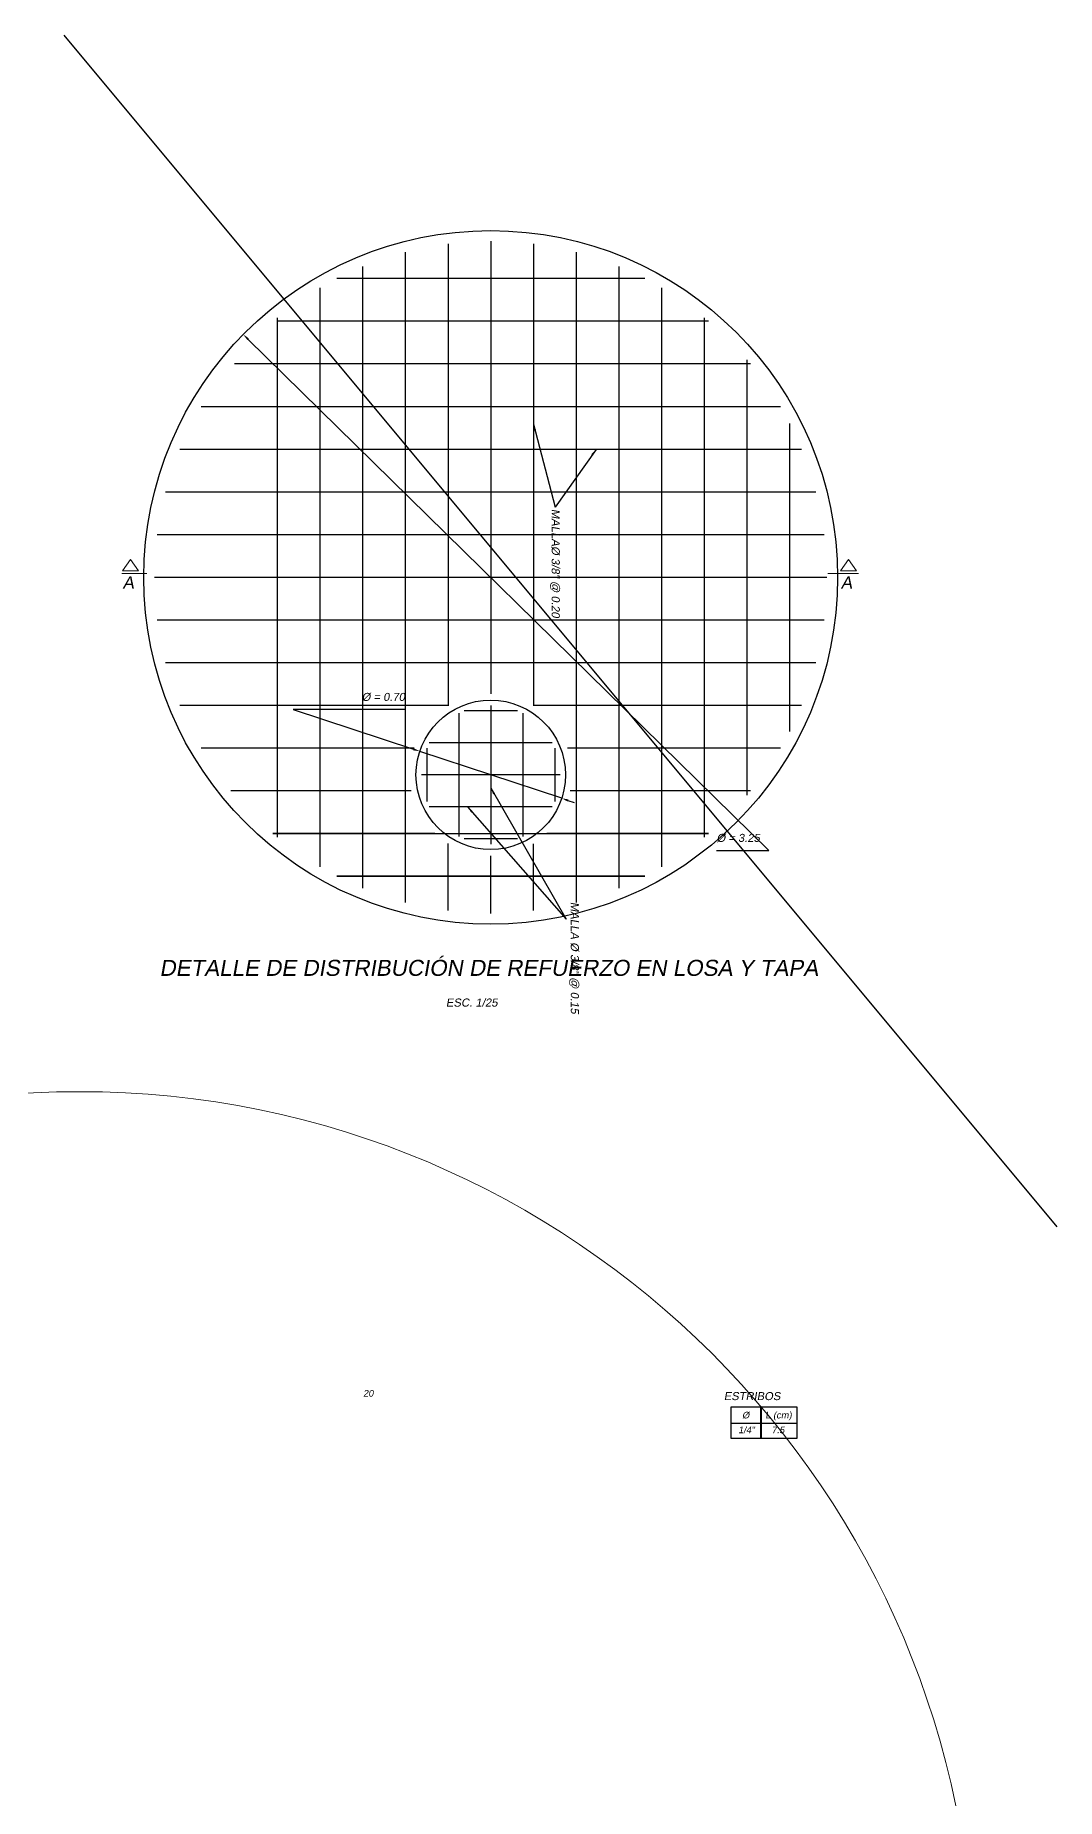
# Model space of a CAD drawing. Header units: metres. Extents: x 4293 to 4528, y 2596 to 2639.
# Drawn here: x 4370.41 to 4375.19, y 2615.55 to 2623.81 of the extents above; entities that cross this region are included whole.
import ezdxf
from ezdxf.enums import TextEntityAlignment as Align

# ---------------------------------------------------------------- set-up
doc = ezdxf.new("R2010")
doc.units = ezdxf.units.M
for name, color, linetype, lineweight in [('A TAPA', 6, 'Continuous', 13), ('a. acero', 150, 'Continuous', 25), ('a. titulos', 106, 'Continuous', 25), ('A.Pen 0.3', 3, 'Continuous', 30), ('A.Texto', 180, 'Continuous', 5), ('CCC', 3, 'Continuous', 5), ('cimiento', 6, 'Continuous', 30), ('Cotas', 170, 'Continuous', 5), ('Muro', 7, 'Continuous', 40)]:
    doc.layers.add(name, color=color, linetype=linetype, lineweight=lineweight)
doc.styles.add('ARIAL', font='arial.ttf', dxfattribs={"oblique": 10})
doc.dimstyles.new('Esc 1-25', dxfattribs={"dimscale": 0.25, "dimtxt": 0.15, "dimasz": 0.125, "dimexe": 0.1, "dimexo": 0.1, "dimgap": 0.15, "dimtad": 2, "dimtih": 1, "dimtoh": 1, "dimzin": 4, "dimdsep": 46, "dimtxsty": 'ARIAL', "dimblk": 'ARCHTICK', "dimcen": 0.5, "dimdle": 0.1, "dimadec": 0, "dimazin": 0, "dimtfac": 1, "dimtofl": 0, "dimtmove": 2, "dimatfit": 3, "dimfxl": 1, "dimtolj": 1, "dimtzin": 0, "dimarcsym": 1})
doc.dimstyles.new('Esc 1-25$3', dxfattribs={"dimscale": 0.25, "dimtxt": 0.15, "dimasz": 0.125, "dimexe": 0.1, "dimexo": 0.1, "dimgap": 0.15, "dimtad": 2, "dimtih": 1, "dimtoh": 1, "dimzin": 1, "dimdsep": 46, "dimtxsty": 'ARIAL', "dimcen": 0.5, "dimdle": 0.1, "dimadec": 0, "dimazin": 0, "dimtfac": 1, "dimtmove": 0, "dimatfit": 3, "dimfxl": 1, "dimtolj": 1, "dimtzin": 0, "dimarcsym": 1})

# ---------------------------------------------------------------- blocks, each defined once
blk = doc.blocks.new('_ArchTick')
at = {"color": 0, "linetype": 'ByBlock', "const_width": 0.15}
blk.add_lwpolyline([(-0.5, -0.5), (0.5, 0.5)], dxfattribs=at)
blk = doc.blocks.new('*D596')
at = {"layer": 'Cotas', "color": 0, "lineweight": -2, "transparency": 16777216}
for p, q in [((4372.1386, 2620.6504), (4371.6136, 2620.6504)), ((4371.6136, 2620.6504), (4372.1771, 2620.4637)), ((4372.8713, 2620.2336), (4372.2068, 2620.4538)), ((4372.9009, 2620.2238), (4372.9306, 2620.214))]:
    blk.add_line(p, q, dxfattribs=at)
at = {"layer": 'Cotas', "color": 0, "transparency": 16777216}
for points in [[(4372.1788, 2620.4686), (4372.1755, 2620.4587), (4372.2068, 2620.4538)], [(4372.9026, 2620.2287), (4372.8993, 2620.2188), (4372.8713, 2620.2336)]]:
    blk.add_solid(points, dxfattribs=at)
at = {"layer": 'Defpoints', "color": 0, "transparency": 16777216}
for p in [(4372.2068, 2620.4538), (4372.8713, 2620.2336)]:
    blk.add_point(p, dxfattribs=at)
at = {"layer": 'Cotas', "color": 0, "transparency": 16777216, "insert": (4372.0361, 2620.7081), "char_height": 0.0375, "attachment_point": 5, "style": 'ARIAL'}
blk.add_mtext('\\A1;%%C = 0.70', dxfattribs=at)
blk = doc.blocks.new('*D586')
at = {"layer": 'Cotas', "color": 0, "lineweight": -2, "transparency": 16777216}
for p, q in [((4373.8412, 2619.9899), (4371.4019, 2622.3854)), ((4373.5958, 2619.9899), (4373.8412, 2619.9899))]:
    blk.add_line(p, q, dxfattribs=at)
at = {"layer": 'Cotas', "color": 0, "transparency": 16777216}
blk.add_solid([(4371.4056, 2622.3891), (4371.3983, 2622.3817), (4371.3796, 2622.4073)], dxfattribs=at)
at = {"layer": 'Defpoints', "color": 0, "transparency": 16777216}
for p in [(4371.3796, 2622.4073), (4373.6984, 2620.1301)]:
    blk.add_point(p, dxfattribs=at)
at = {"layer": 'Cotas', "color": 0, "transparency": 16777216, "insert": (4373.6984, 2620.0476), "char_height": 0.0375, "attachment_point": 5, "style": 'ARIAL'}
blk.add_mtext('\\A1;%%C = 3.25', dxfattribs=at)

msp = doc.modelspace()

# ---------------------------------------------------------------- linework, layer by layer
at = {"ltscale": 0.5}
msp.add_lwpolyline([(4370.5393, 2623.8089), (4375.1901, 2618.2266)], dxfattribs=at)
at = {"layer": 'A TAPA'}
for points in [[(4370.8512, 2621.3525), (4370.8138, 2621.2995), (4370.8138, 2621.2995)], [(4370.8138, 2621.2995), (4370.8885, 2621.2995)], [(4370.8512, 2621.3525), (4370.8885, 2621.2995), (4370.8885, 2621.2995)], [(4370.8512, 2621.3525), (4370.8885, 2621.2995), (4370.8885, 2621.2995)], [(4374.2151, 2621.3525), (4374.1778, 2621.2995), (4374.1778, 2621.2995)], [(4374.1778, 2621.2995), (4374.2525, 2621.2995)], [(4374.2151, 2621.3525), (4374.2525, 2621.2995), (4374.2525, 2621.2995)], [(4374.2151, 2621.3525), (4374.2525, 2621.2995), (4374.2525, 2621.2995)], [(4370.9282, 2621.2877), (4370.8119, 2621.2877)], [(4374.1183, 2621.2877), (4374.2616, 2621.2877)]]:
    msp.add_lwpolyline(points, dxfattribs=at)
at = {"layer": 'a. acero'}
for points in [[(4372.139, 2622.7921), (4372.139, 2619.7454)], [(4372.339, 2622.831), (4372.339, 2620.6668)], [(4372.539, 2622.8437), (4372.539, 2620.7237)], [(4372.739, 2622.831), (4372.739, 2620.6668)], [(4372.939, 2622.7921), (4372.939, 2619.7454)], [(4371.939, 2622.725), (4371.939, 2619.8125)], [(4373.139, 2622.725), (4373.139, 2619.8125)], [(4371.739, 2622.6254), (4371.739, 2619.912)], [(4373.2606, 2622.6687), (4371.8175, 2622.6687)], [(4373.339, 2622.6254), (4373.339, 2619.912)], [(4371.539, 2622.4855), (4371.539, 2620.0519)], [(4373.5591, 2622.4687), (4371.539, 2622.4687)], [(4373.539, 2622.4855), (4373.539, 2620.0519)], [(4373.739, 2622.2888), (4373.739, 2620.2486)], [(4373.7558, 2622.2687), (4371.339, 2622.2687)], [(4373.8957, 2622.0687), (4371.1823, 2622.0687)], [(4373.939, 2621.9903), (4373.939, 2620.5472)], [(4373.9953, 2621.8687), (4371.0828, 2621.8687)], [(4374.0624, 2621.6687), (4371.0157, 2621.6687)], [(4374.1013, 2621.4687), (4370.9768, 2621.4687)], [(4374.114, 2621.2687), (4370.964, 2621.2687)], [(4374.1013, 2621.0687), (4370.9768, 2621.0687)], [(4374.0624, 2620.8687), (4371.0157, 2620.8687)], [(4372.339, 2620.6687), (4371.0828, 2620.6687)], [(4372.389, 2620.632), (4372.389, 2620.0554)], [(4372.664, 2620.6437), (4372.414, 2620.6437)], [(4372.539, 2620.6687), (4372.539, 2620.0187)], [(4372.689, 2620.632), (4372.689, 2620.0554)], [(4373.9953, 2620.6687), (4372.739, 2620.6687)], [(4372.1802, 2620.4687), (4371.1823, 2620.4687)], [(4372.239, 2620.4687), (4372.239, 2620.2187)], [(4372.8273, 2620.4937), (4372.2507, 2620.4937)], [(4372.839, 2620.4687), (4372.839, 2620.2187)], [(4373.8957, 2620.4687), (4372.8979, 2620.4687)], [(4372.864, 2620.3437), (4372.214, 2620.3437)], [(4372.1665, 2620.2687), (4371.3222, 2620.2687)], [(4373.7558, 2620.2687), (4372.9116, 2620.2687)], [(4372.8273, 2620.1937), (4372.2507, 2620.1937)], [(4372.2768, 2620.0687), (4371.5189, 2620.0687)], [(4371.5189, 2620.0687), (4373.5591, 2620.0687)], [(4373.5591, 2620.0687), (4372.8013, 2620.0687)], [(4372.3381, 2620.0212), (4372.3377, 2619.7082)], [(4372.664, 2620.0437), (4372.414, 2620.0437)], [(4372.7381, 2620.02), (4372.7377, 2619.7082)], [(4372.5379, 2619.9637), (4372.5376, 2619.6937)], [(4373.2606, 2619.8687), (4371.8175, 2619.8687)], [(4371.8175, 2619.8687), (4373.2606, 2619.8687)]]:
    msp.add_lwpolyline(points, dxfattribs=at)
at = {"layer": 'A.Pen 0.3'}
msp.add_line((4373.6657, 2617.3064), (4373.9724, 2617.3064), dxfattribs=at)
msp.add_lwpolyline([(4373.6657, 2617.3818), (4373.9724, 2617.3818), (4373.9724, 2617.2336), (4373.6657, 2617.2336)], close=True, dxfattribs=at)
at = {"layer": 'CCC'}
msp.add_circle((4370.6128, 2614.6693), 4.1898, dxfattribs=at)
at = {"layer": 'cimiento'}
for centre, radius in [((4372.539, 2621.2687), 1.625), ((4372.539, 2620.3437), 0.35)]:
    msp.add_circle(centre, radius, dxfattribs=at)
at = {"layer": 'Muro'}
msp.add_line((4373.8047, 2617.3818), (4373.8047, 2617.2336), dxfattribs=at)

# ---------------------------------------------------------------- texts
at = {"layer": 'a. titulos', "style": 'ARIAL', "oblique": 10}
for s, height, p in [('DETALLE DE DISTRIBUCIÓN DE REFUERZO EN LOSA Y TAPA', 0.075, (4372.53, 2619.4393)), ('ESC. 1/25', 0.038, (4372.4501, 2619.2766))]:
    msp.add_text(s, height=height, dxfattribs=at).set_placement(p, align=Align.MIDDLE_CENTER)
at = {"layer": 'A.Texto', "ltscale": 0.005, "style": 'ARIAL', "oblique": 10}
for s, p in [('MALLA%%C 3/8" @ 0.20', (4372.8435, 2621.3351)), ('MALLA %%C 3/8" @ 0.15', (4372.9331, 2619.4863))]:
    msp.add_text(s, height=0.038, rotation=270, dxfattribs=at).set_placement(p, align=Align.MIDDLE_CENTER)
for p in [(4370.8413, 2621.2448), (4374.2053, 2621.2448)]:
    msp.add_text('A', height=0.057, dxfattribs=at).set_placement(p, align=Align.MIDDLE_CENTER)
at = {"layer": 'A.Texto', "style": 'ARIAL', "oblique": 10}
for s, height, p in [('20', 0.03125, (4371.9414, 2617.4304)), ('ESTRIBOS', 0.0375, (4373.631, 2617.414)), ('%%C', 0.03125, (4373.7165, 2617.3281)), ('L (cm)', 0.03125, (4373.8253, 2617.3281)), ('1/4"', 0.03125, (4373.6985, 2617.259)), ('7.5', 0.03125, (4373.8543, 2617.259))]:
    msp.add_text(s, height=height, dxfattribs=at).set_placement(p)

# ---------------------------------------------------------------- dimensions: what is measured, and where the dimension line sits
at = {"layer": 'Cotas'}
for p1, p2, picture, middle in [((4373.6984, 2620.1301), (4371.3796, 2622.4073), '*D586', (4373.6984, 2619.9899)), ((4372.8713, 2620.2336), (4372.2068, 2620.4538), '*D596', (4372.0361, 2620.6504))]:
    dim = msp.add_diameter_dim_2p(p1=p1, p2=p2, dimstyle='Esc 1-25$3', override={"dimpost": '%%C = <>'}, dxfattribs=at)
    dim.commit()
    dim.dimension.update_dxf_attribs({"geometry": picture, "text_midpoint": middle, "dimtype": 163})

# ---------------------------------------------------------------- leaders
at = {"layer": 'A.Texto', "ltscale": 0.005}
for points in [[(4372.739, 2621.9873), (4372.8404, 2621.5976)], [(4373.0325, 2621.8687), (4372.8404, 2621.5976)], [(4372.539, 2620.2823), (4372.8921, 2619.6679)], [(4372.4305, 2620.1937), (4372.8921, 2619.6679)]]:
    msp.add_leader(points, dimstyle='Esc 1-25', override={"dimgap": 0.15, "dimtad": 0}, dxfattribs=at)

doc.saveas('drawing.dxf')
